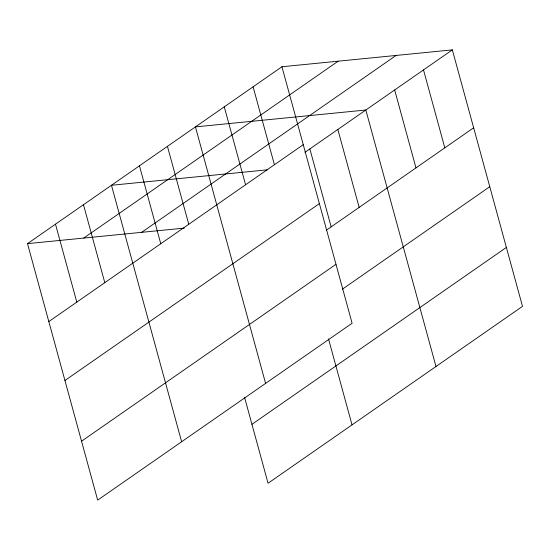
<?xml version="1.0" encoding="UTF-8"?>
<svg xmlns="http://www.w3.org/2000/svg" width="550" height="550" viewBox="0 0 550 550"><rect width="100%" height="100%" fill="white"/><g stroke="black" fill="none" stroke-linecap="round" stroke-linejoin="round"><path stroke-width="0.82" d="M281.937 66.756L352.103 323.242L97.666 500.129L27.5 243.643L281.937 66.756L452.334 49.871L522.5 306.357L268.063 483.244L244.537 397.244M83.731 238.074L338.168 61.188M141.666 232.327L396.103 55.44M48.819 321.571L303.249 144.684M304.954 152.329L452.334 49.871M64.934 380.497L319.371 203.61M326.274 230.258L473.653 127.792M81.544 441.203L335.981 264.316M342.389 289.183L489.768 186.718M251.948 424.318L506.378 247.431M267.376 169.819L111.464 185.274L181.631 441.76M27.5 243.643L184.271 228.106M423.5 69.919L444.812 147.84M394.659 89.966L415.979 167.887M435.992 366.499L365.826 110.014L195.429 126.899L265.595 383.384M337.837 129.47L359.157 207.391M309.849 148.926L331.169 226.847M328.501 338.869L352.027 424.868M253.096 86.804L274.416 164.732M224.262 106.851L245.582 184.779M167.441 146.355L188.753 224.283M139.453 165.811L160.772 243.739M83.476 204.731L104.796 282.652M55.488 224.187L76.808 302.108"/></g></svg>
